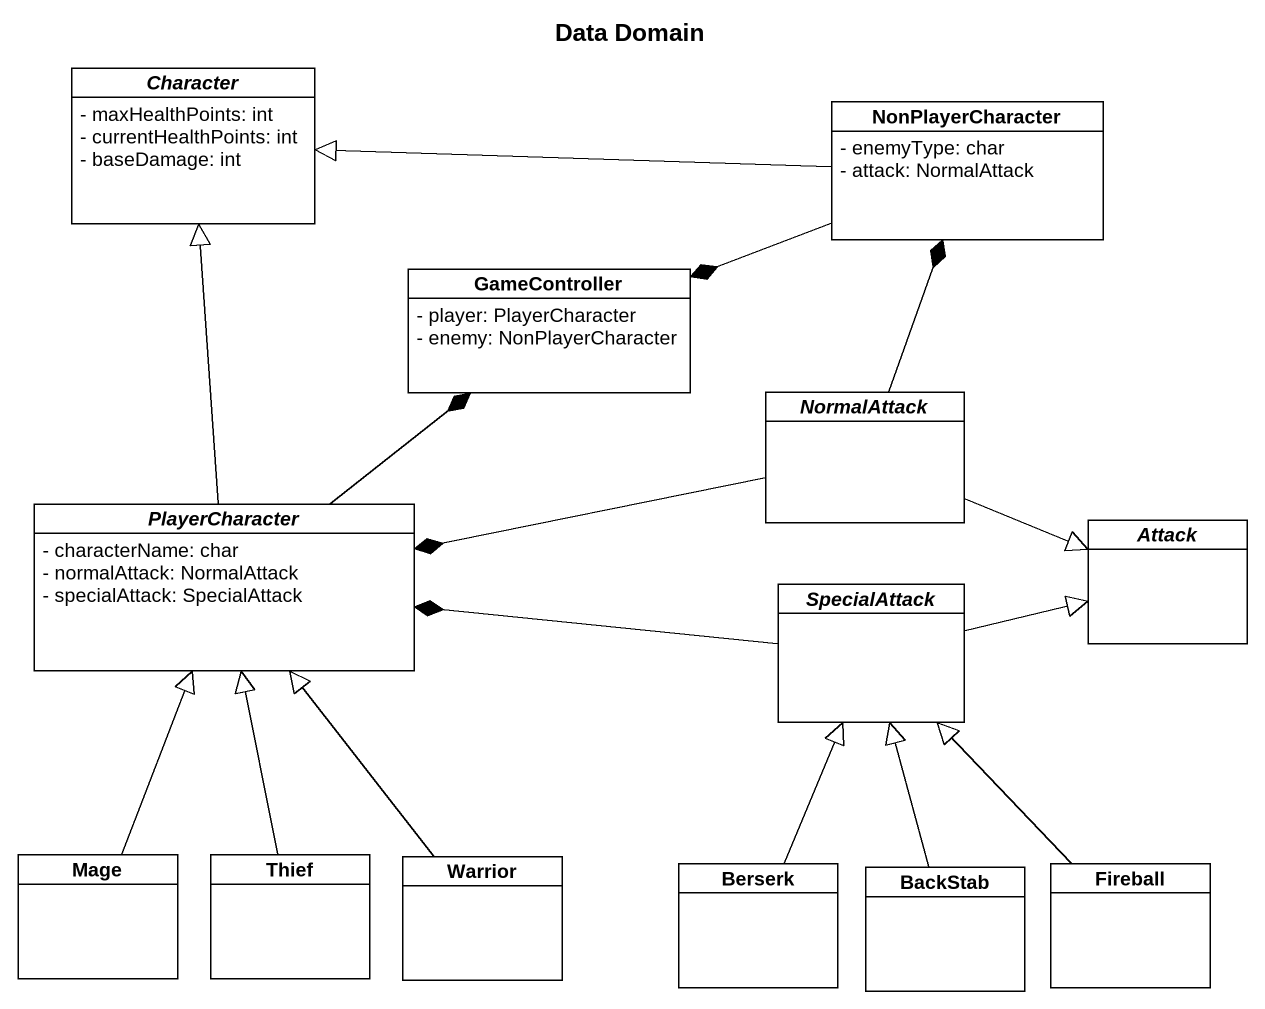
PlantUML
@startuml
title Data Domain
hide circle
hide empty members
skinparam classAttributeIconSize 0
abstract class Character {
  - maxHealthPoints: int
  - currentHealthPoints: int
  - baseDamage: int
}
class NonPlayerCharacter {
  - enemyType: char
  - attack: NormalAttack
}
class GameController {
  - player: PlayerCharacter
  - enemy: NonPlayerCharacter
}
abstract class NormalAttack
abstract class PlayerCharacter {
  - characterName: char
  - normalAttack: NormalAttack
  - specialAttack: SpecialAttack
}
abstract class Attack
abstract class SpecialAttack
class Mage
class Thief
class Warrior
class Berserk
class BackStab
class Fireball
NonPlayerCharacter -left-|> Character
NonPlayerCharacter -left-* GameController
NormalAttack -up-* NonPlayerCharacter
NormalAttack -left-* PlayerCharacter
NormalAttack -right-|> Attack
PlayerCharacter -up-|> Character
PlayerCharacter -up-* GameController
SpecialAttack -left-* PlayerCharacter
SpecialAttack -right-|> Attack
Mage -up-|> PlayerCharacter
Thief -up-|> PlayerCharacter
Warrior -up-|> PlayerCharacter
Berserk -up-|> SpecialAttack
BackStab -up-|> SpecialAttack
Fireball -up-|> SpecialAttack
@enduml
